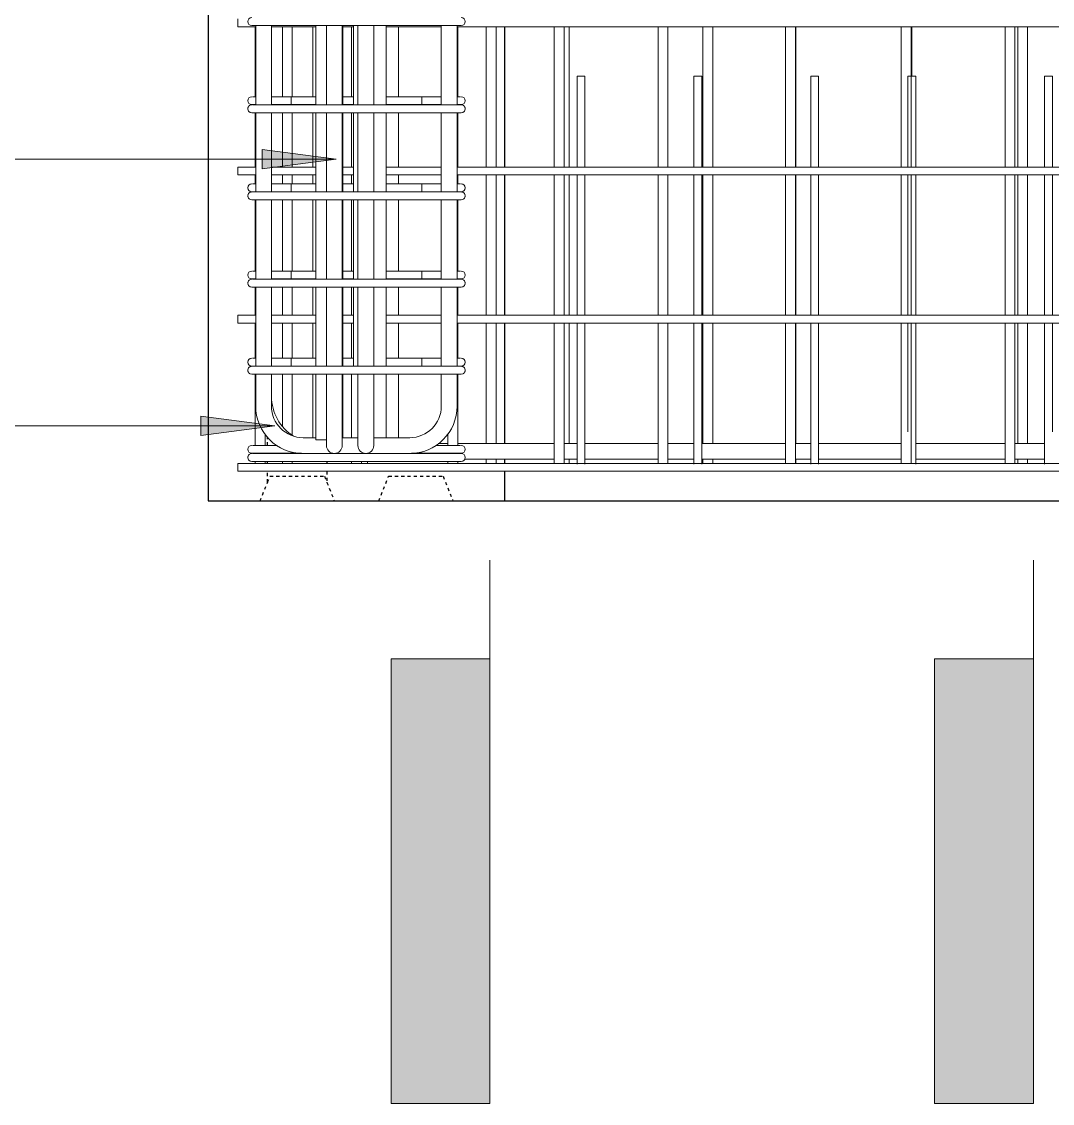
# Model space of a CAD drawing. Header units: millimetres. Extents: x -8986 to 3673, y -4076 to 6166.
# Drawn here: x -6653 to -5610, y -2005 to -910 of the extents above; entities that cross this region are included whole.
import ezdxf

# ---------------------------------------------------------------- set-up
doc = ezdxf.new("R2010")
doc.units = ezdxf.units.MM
doc.linetypes.add('Dash', pattern=[6.36, 3.18, -3.18])
for name, color, linetype, lineweight in [('A-WALL', 113, 'Continuous', 25), ('A-WALL-HDLN', 110, 'Dash', 25), ('G-ANNO-SYMB', 111, 'Continuous', 9), ('S-RBAR', 171, 'Continuous', 18), ('S-RBAR-IDEN', 171, 'Continuous', 9)]:
    doc.layers.add(name, color=color, linetype=linetype, lineweight=lineweight)

# ---------------------------------------------------------------- blocks, each defined once
blk = doc.blocks.new('Detail View - M_Section Tail - Filled Horizontal-14034-Elevation Front 1')
at = {"layer": 'G-ANNO-SYMB'}
blk.add_hatch(color=256, dxfattribs=at).paths.add_polyline_path([(-6652.6, 3622.1), (-6652.6, 3722.1), (-7102.6, 3722.1), (-7102.6, 3622.1)])
for p, q in [((-7102.6, 3622.1), (-7102.6, 3722.1)), ((-7102.6, 3722.1), (-6652.6, 3722.1)), ((-6652.6, 3722.1), (-6652.6, 3622.1)), ((-6652.6, 3622.1), (-7102.6, 3622.1))]:
    blk.add_line(p, q, dxfattribs=at)

msp = doc.modelspace()

# ---------------------------------------------------------------- hatches: boundary and pattern name
at = {"layer": 'S-RBAR-IDEN'}
for points in [[(-6334.27918, -1049.06898), (-6409.27918, -1039.19504), (-6409.27918, -1058.94292)], [(-6396.45059, -1318.94903), (-6471.45059, -1309.0751), (-6471.45059, -1328.82297)]]:
    msp.add_hatch(color=256, dxfattribs=at).paths.add_polyline_path(points)

# ---------------------------------------------------------------- linework, layer by layer
at = {"layer": 'A-WALL'}
for p, q in [((-6463.80383, 3040), (-6463.80383, -1395)), ((-6163.80383, -1057.06897), (-6163.80383, -915.10345)), ((-6163.80383, -1207.03448), (-6163.80383, -1065.06897)), ((-6163.80383, -1336.76815), (-6163.80383, -1215.03448)), ((-6163.80383, -1357), (-6163.80383, -1352.76815)), ((-6163.80383, -1395), (-6163.80383, -1365.12455)), ((-6463.80383, -1395), (-4988.80383, -1395))]:
    msp.add_line(p, q, dxfattribs=at)
at = {"layer": 'A-WALL-HDLN'}
for p, q in [((-6403.80324, -1338.7745), (-6403.80324, -1330.3118)), ((-6403.80324, -1357), (-6403.80324, -1355)), ((-6343.80442, -1355), (-6343.80442, -1357)), ((-6403.80324, -1376.24854), (-6403.80324, -1365.12455)), ((-6343.80442, -1365.12455), (-6343.80442, -1376.24854)), ((-6411.30383, -1395), (-6403.80324, -1376.24854)), ((-6403.80368, -1376.24963), (-6403.80324, -1376.24854)), ((-6401.30383, -1370), (-6346.30383, -1370)), ((-6343.80442, -1376.24854), (-6336.30383, -1395)), ((-6343.80442, -1376.24854), (-6343.80398, -1376.24963)), ((-6291.30383, -1395), (-6281.30383, -1370)), ((-6281.30383, -1370), (-6226.30383, -1370)), ((-6226.30383, -1370), (-6216.30383, -1395))]:
    msp.add_line(p, q, dxfattribs=at)
at = {"layer": 'A-WALL-HDLN', "flags": 128}
for points in [[(-6403.7879, -1376.20976), (-6403.6455, -1375.85417), (-6403.17218, -1374.67088), (-6402.38887, -1372.71259), (-6401.30383, -1370)], [(-6346.30383, -1370), (-6345.21879, -1372.71259), (-6344.43548, -1374.67088), (-6343.96216, -1375.85417), (-6343.81976, -1376.20976)]]:
    msp.add_lwpolyline(points, dxfattribs=at)
at = {"layer": 'G-ANNO-SYMB'}
for p, q in [((-6178.90783, -1455.11536), (-6178.90783, -1554.81314)), ((-5628.90783, -1455.11536), (-5628.90783, -1554.81314))]:
    msp.add_line(p, q, dxfattribs=at)
at = {"layer": 'S-RBAR'}
for p, q in [((-6433.80383, -915.10345), (-6433.80383, -907.10345)), ((-6433.80383, -915.10345), (-6415.84456, -915.10345)), ((-6419.80383, -913.75), (-6415.07244, -913.75)), ((-6416.30383, -985.84699), (-6416.30383, -915.10345)), ((-6415.84456, -913.75), (-6415.84456, -994)), ((-6415.17735, -913.75), (-6412.5966, -913.75)), ((-6412.72163, -913.75), (-6399.80383, -913.75)), ((-6399.84456, -913.75), (-6399.84456, -994)), ((-6399.84456, -915.10345), (-6354.90968, -915.10345)), ((-6227.80383, -913.75), (-6399.80383, -913.75)), ((-6388.80383, -985.84699), (-6388.80383, -915.10345)), ((-6378.80383, -985.84699), (-6378.80383, -915.10345)), ((-6357.86821, -985.84699), (-6357.86821, -915.10345)), ((-6354.90968, -994), (-6354.90968, -913.75)), ((-6344.30383, -994), (-6344.30383, -913.75)), ((-6328.30383, -994), (-6328.30383, -913.75)), ((-6327.76975, -994), (-6327.76975, -913.75)), ((-6327.76975, -915.10345), (-6317.02062, -915.10345)), ((-6318.80383, -985.84699), (-6318.80383, -915.10345)), ((-6317.02062, -994), (-6317.02062, -913.75)), ((-6312.3382, -994), (-6312.3382, -913.75)), ((-6296.3382, -994), (-6296.3382, -913.75)), ((-6283.83791, -994), (-6283.83791, -913.75)), ((-6283.83791, -915.10345), (-6228.01785, -915.10345)), ((-6271.2536, -985.84699), (-6271.2536, -915.10345)), ((-6228.01785, -994), (-6228.01785, -913.75)), ((-6227.80383, -913.75), (-6207.80383, -913.75)), ((-6212.01785, -994), (-6212.01785, -913.75)), ((-6212.01785, -915.10345), (-5430.97568, -915.10345)), ((-6211.30383, -985.84699), (-6211.30383, -915.10345)), ((-6182.5004, -1057.06897), (-6182.5004, -915.10345)), ((-6172.5004, -1057.06897), (-6172.5004, -915.10345)), ((-6113.80383, -1057.06897), (-6113.80383, -915.10345)), ((-6103.80383, -1057.06897), (-6103.80383, -915.10345)), ((-6098.80383, -1057.06897), (-6098.80383, -915.10345)), ((-6008.67328, -1057.06897), (-6008.67328, -915.10345)), ((-5998.67328, -1057.06897), (-5998.67328, -915.10345)), ((-5963.45128, -1057.06897), (-5963.45128, -915.10345)), ((-5953.45128, -1057.06897), (-5953.45128, -915.10345)), ((-5879.79273, -1057.06897), (-5879.79273, -915.10345)), ((-5869.79273, -1057.06897), (-5869.79273, -915.10345)), ((-5869.31333, -1057.06897), (-5869.31333, -915.10345)), ((-5762.78718, -1057.06897), (-5762.78718, -915.10345)), ((-5752.78718, -1057.06897), (-5752.78718, -915.10345)), ((-5752.06808, -965), (-5752.06808, -915.10345)), ((-5657.65663, -1057.06897), (-5657.65663, -915.10345)), ((-5647.65663, -1057.06897), (-5647.65663, -915.10345)), ((-5644.82283, -1057.06897), (-5644.82283, -915.10345)), ((-5634.82283, -1057.06897), (-5634.82283, -915.10345)), ((-6082.70473, -965), (-6090.70473, -965)), ((-6090.70473, -1057.06897), (-6090.70473, -965)), ((-6082.70473, -1057.06897), (-6082.70473, -965)), ((-5964.47911, -965), (-5972.47911, -965)), ((-5972.47911, -1057.06897), (-5972.47911, -965)), ((-5964.47911, -1057.06897), (-5964.47911, -965)), ((-5846.25349, -965), (-5854.25349, -965)), ((-5854.25349, -1057.06897), (-5854.25349, -965)), ((-5846.25349, -1057.06897), (-5846.25349, -965)), ((-5748.02788, -965), (-5756.02788, -965)), ((-5756.02788, -1057.06897), (-5756.02788, -965)), ((-5748.02788, -1057.06897), (-5748.02788, -965)), ((-5609.80226, -965), (-5617.80226, -965)), ((-5617.80226, -1057.06897), (-5617.80226, -965)), ((-5609.80226, -1057.06897), (-5609.80226, -965)), ((-6419.80383, -993.84699), (-6416.15744, -993.84699)), ((-6419.80383, -994), (-6419.7204, -994)), ((-6419.12235, -985.84699), (-6416.38525, -985.84699)), ((-6419.12235, -994), (-6413.94597, -994)), ((-6413.94597, -994), (-6399.80383, -994)), ((-6380.00484, -985.84699), (-6399.84456, -985.84699)), ((-6380.00484, -993.84699), (-6399.84456, -993.84699)), ((-6227.80383, -994), (-6399.80383, -994)), ((-6380.00484, -985.84699), (-6380.00484, -993.84699)), ((-6380.00484, -985.84699), (-6354.90968, -985.84699)), ((-6380.00484, -993.84699), (-6354.90968, -993.84699)), ((-6327.76975, -985.84699), (-6317.02062, -985.84699)), ((-6327.76975, -993.84699), (-6317.02062, -993.84699)), ((-6283.83791, -985.84699), (-6247.60282, -985.84699)), ((-6283.83791, -993.84699), (-6247.60282, -993.84699)), ((-6228.01785, -985.84699), (-6247.60282, -985.84699)), ((-6247.60282, -985.84699), (-6247.60282, -993.84699)), ((-6228.01785, -993.84699), (-6247.60282, -993.84699)), ((-6227.80383, -994), (-6207.80383, -994)), ((-6211.72022, -993.84699), (-6207.80383, -993.84699)), ((-6211.51605, -985.84699), (-6208.48531, -985.84699)), ((-6419.80383, -1002), (-6415.07244, -1002)), ((-6416.30383, -1057.06897), (-6416.30383, -1002)), ((-6415.84456, -1002), (-6415.84456, -1082.25)), ((-6415.17735, -1002), (-6412.5966, -1002)), ((-6412.72163, -1002), (-6399.80383, -1002)), ((-6399.84456, -1002), (-6399.84456, -1082.25)), ((-6227.80383, -1002), (-6399.80383, -1002)), ((-6388.80383, -1057.06897), (-6388.80383, -1002)), ((-6378.80383, -1057.06897), (-6378.80383, -1002)), ((-6357.86821, -1057.06897), (-6357.86821, -1002)), ((-6354.90968, -1082.25), (-6354.90968, -1002)), ((-6344.30383, -1082.25), (-6344.30383, -1002)), ((-6328.30383, -1082.25), (-6328.30383, -1002)), ((-6327.76975, -1082.25), (-6327.76975, -1002)), ((-6318.80383, -1057.06897), (-6318.80383, -1002)), ((-6317.02062, -1082.25), (-6317.02062, -1002)), ((-6312.3382, -1082.25), (-6312.3382, -1002)), ((-6296.3382, -1082.25), (-6296.3382, -1002)), ((-6283.83791, -1082.25), (-6283.83791, -1002)), ((-6271.2536, -1057.06897), (-6271.2536, -1002)), ((-6228.01785, -1082.25), (-6228.01785, -1002)), ((-6227.80383, -1002), (-6207.80383, -1002)), ((-6212.01785, -1082.25), (-6212.01785, -1002)), ((-6211.30383, -1057.06897), (-6211.30383, -1002)), ((-6433.80383, -1057.06897), (-6415.84456, -1057.06897)), ((-6433.80383, -1065.06897), (-6433.80383, -1057.06897)), ((-6399.84456, -1057.06897), (-6354.90968, -1057.06897)), ((-6327.76975, -1057.06897), (-6317.02062, -1057.06897)), ((-6283.83791, -1057.06897), (-6228.01785, -1057.06897)), ((-6212.01785, -1057.06897), (-5430.97568, -1057.06897)), ((-6433.80383, -1065.06897), (-6415.84456, -1065.06897)), ((-6416.30383, -1074.07887), (-6416.30383, -1065.06897)), ((-6399.84456, -1065.06897), (-6354.90968, -1065.06897)), ((-6388.80383, -1074.07887), (-6388.80383, -1065.06897)), ((-6378.80383, -1074.07887), (-6378.80383, -1065.06897)), ((-6357.86821, -1074.07887), (-6357.86821, -1065.06897)), ((-6327.76975, -1065.06897), (-6317.02062, -1065.06897)), ((-6318.80383, -1074.07887), (-6318.80383, -1065.06897)), ((-6283.83791, -1065.06897), (-6228.01785, -1065.06897)), ((-6271.2536, -1074.07887), (-6271.2536, -1065.06897)), ((-6212.01785, -1065.06897), (-5430.97568, -1065.06897)), ((-6211.30383, -1074.07887), (-6211.30383, -1065.06897)), ((-6182.5004, -1207.03448), (-6182.5004, -1065.06897)), ((-6172.5004, -1207.03448), (-6172.5004, -1065.06897)), ((-6113.80383, -1207.03448), (-6113.80383, -1065.06897)), ((-6103.80383, -1207.03448), (-6103.80383, -1065.06897)), ((-6098.80383, -1207.03448), (-6098.80383, -1065.06897)), ((-6090.70473, -1207.03448), (-6090.70473, -1065.06897)), ((-6082.70473, -1207.03448), (-6082.70473, -1065.06897)), ((-6008.67328, -1207.03448), (-6008.67328, -1065.06897)), ((-5998.67328, -1207.03448), (-5998.67328, -1065.06897)), ((-5972.47911, -1207.03448), (-5972.47911, -1065.06897)), ((-5964.47911, -1207.03448), (-5964.47911, -1065.06897)), ((-5963.45128, -1207.03448), (-5963.45128, -1065.06897)), ((-5953.45128, -1207.03448), (-5953.45128, -1065.06897)), ((-5879.79273, -1207.03448), (-5879.79273, -1065.06897)), ((-5869.79273, -1207.03448), (-5869.79273, -1065.06897)), ((-5869.31333, -1207.03448), (-5869.31333, -1065.06897)), ((-5854.25349, -1207.03448), (-5854.25349, -1065.06897)), ((-5846.25349, -1207.03448), (-5846.25349, -1065.06897)), ((-5762.78718, -1207.03448), (-5762.78718, -1065.06897)), ((-5756.02788, -1207.03448), (-5756.02788, -1065.06897)), ((-5752.78718, -1207.03448), (-5752.78718, -1065.06897)), ((-5748.02788, -1207.03448), (-5748.02788, -1065.06897)), ((-5657.65663, -1207.03448), (-5657.65663, -1065.06897)), ((-5647.65663, -1207.03448), (-5647.65663, -1065.06897)), ((-5644.82283, -1207.03448), (-5644.82283, -1065.06897)), ((-5634.82283, -1207.03448), (-5634.82283, -1065.06897)), ((-5617.80226, -1207.03448), (-5617.80226, -1065.06897)), ((-5609.80226, -1207.03448), (-5609.80226, -1065.06897)), ((-6419.80383, -1082.07887), (-6416.15744, -1082.07887)), ((-6419.80383, -1082.25), (-6419.7204, -1082.25)), ((-6419.12235, -1074.07887), (-6416.38525, -1074.07887)), ((-6419.12235, -1082.25), (-6413.94597, -1082.25)), ((-6413.94597, -1082.25), (-6399.80383, -1082.25)), ((-6380.00484, -1074.07887), (-6399.84456, -1074.07887)), ((-6380.00484, -1082.07887), (-6399.84456, -1082.07887)), ((-6227.80383, -1082.25), (-6399.80383, -1082.25)), ((-6380.00484, -1074.07887), (-6380.00484, -1082.07887)), ((-6380.00484, -1074.07887), (-6354.90968, -1074.07887)), ((-6380.00484, -1082.07887), (-6354.90968, -1082.07887)), ((-6327.76975, -1074.07887), (-6317.02062, -1074.07887)), ((-6327.76975, -1082.07887), (-6317.02062, -1082.07887)), ((-6283.83791, -1074.07887), (-6247.60282, -1074.07887)), ((-6283.83791, -1082.07887), (-6247.60282, -1082.07887)), ((-6228.01785, -1074.07887), (-6247.60282, -1074.07887)), ((-6247.60282, -1074.07887), (-6247.60282, -1082.07887)), ((-6228.01785, -1082.07887), (-6247.60282, -1082.07887)), ((-6227.80383, -1082.25), (-6207.80383, -1082.25)), ((-6211.72022, -1082.07887), (-6207.80383, -1082.07887)), ((-6211.51605, -1074.07887), (-6208.48531, -1074.07887)), ((-6419.80383, -1090.25), (-6415.07244, -1090.25)), ((-6416.30383, -1162.31075), (-6416.30383, -1090.25)), ((-6415.84456, -1090.25), (-6415.84456, -1170.5)), ((-6415.17735, -1090.25), (-6412.5966, -1090.25)), ((-6412.72163, -1090.25), (-6399.80383, -1090.25)), ((-6399.84456, -1090.25), (-6399.84456, -1170.5)), ((-6227.80383, -1090.25), (-6399.80383, -1090.25)), ((-6388.80383, -1162.31075), (-6388.80383, -1090.25)), ((-6378.80383, -1162.31075), (-6378.80383, -1090.25)), ((-6357.86821, -1162.31075), (-6357.86821, -1090.25)), ((-6354.90968, -1170.5), (-6354.90968, -1090.25)), ((-6344.30383, -1170.5), (-6344.30383, -1090.25)), ((-6328.30383, -1170.5), (-6328.30383, -1090.25)), ((-6327.76975, -1170.5), (-6327.76975, -1090.25)), ((-6318.80383, -1162.31075), (-6318.80383, -1090.25)), ((-6317.02062, -1170.5), (-6317.02062, -1090.25)), ((-6312.3382, -1170.5), (-6312.3382, -1090.25)), ((-6296.3382, -1170.5), (-6296.3382, -1090.25)), ((-6283.83791, -1170.5), (-6283.83791, -1090.25)), ((-6271.2536, -1162.31075), (-6271.2536, -1090.25)), ((-6228.01785, -1170.5), (-6228.01785, -1090.25)), ((-6227.80383, -1090.25), (-6207.80383, -1090.25)), ((-6212.01785, -1170.5), (-6212.01785, -1090.25)), ((-6211.30383, -1162.31075), (-6211.30383, -1090.25)), ((-6419.80383, -1170.31075), (-6416.15744, -1170.31075)), ((-6419.80383, -1170.5), (-6419.7204, -1170.5)), ((-6419.12235, -1162.31075), (-6416.38525, -1162.31075)), ((-6419.12235, -1170.5), (-6413.94597, -1170.5)), ((-6413.94597, -1170.5), (-6399.80383, -1170.5)), ((-6380.00484, -1162.31075), (-6399.84456, -1162.31075)), ((-6380.00484, -1170.31075), (-6399.84456, -1170.31075)), ((-6227.80383, -1170.5), (-6399.80383, -1170.5)), ((-6380.00484, -1162.31075), (-6380.00484, -1170.31075)), ((-6380.00484, -1162.31075), (-6354.90968, -1162.31075)), ((-6380.00484, -1170.31075), (-6354.90968, -1170.31075)), ((-6327.76975, -1162.31075), (-6317.02062, -1162.31075)), ((-6327.76975, -1170.31075), (-6317.02062, -1170.31075)), ((-6283.83791, -1162.31075), (-6247.60282, -1162.31075)), ((-6283.83791, -1170.31075), (-6247.60282, -1170.31075)), ((-6228.01785, -1162.31075), (-6247.60282, -1162.31075)), ((-6247.60282, -1162.31075), (-6247.60282, -1170.31075)), ((-6228.01785, -1170.31075), (-6247.60282, -1170.31075)), ((-6227.80383, -1170.5), (-6207.80383, -1170.5)), ((-6211.72022, -1170.31075), (-6207.80383, -1170.31075)), ((-6211.51605, -1162.31075), (-6208.48531, -1162.31075)), ((-6419.80383, -1178.5), (-6415.07244, -1178.5)), ((-6416.30383, -1207.03448), (-6416.30383, -1178.5)), ((-6415.84456, -1178.5), (-6415.84456, -1258.75)), ((-6415.17735, -1178.5), (-6412.5966, -1178.5)), ((-6412.72163, -1178.5), (-6399.80383, -1178.5)), ((-6399.84456, -1178.5), (-6399.84456, -1258.75)), ((-6227.80383, -1178.5), (-6399.80383, -1178.5)), ((-6388.80383, -1207.03448), (-6388.80383, -1178.5)), ((-6378.80383, -1207.03448), (-6378.80383, -1178.5)), ((-6357.86821, -1207.03448), (-6357.86821, -1178.5)), ((-6354.90968, -1258.75), (-6354.90968, -1178.5)), ((-6344.30383, -1258.75), (-6344.30383, -1178.5)), ((-6328.30383, -1258.75), (-6328.30383, -1178.5)), ((-6327.76975, -1258.75), (-6327.76975, -1178.5)), ((-6318.80383, -1207.03448), (-6318.80383, -1178.5)), ((-6317.02062, -1258.75), (-6317.02062, -1178.5)), ((-6312.3382, -1258.75), (-6312.3382, -1178.5)), ((-6296.3382, -1258.75), (-6296.3382, -1178.5)), ((-6283.83791, -1258.75), (-6283.83791, -1178.5)), ((-6271.2536, -1207.03448), (-6271.2536, -1178.5)), ((-6228.01785, -1258.75), (-6228.01785, -1178.5)), ((-6227.80383, -1178.5), (-6207.80383, -1178.5)), ((-6212.01785, -1258.75), (-6212.01785, -1178.5)), ((-6211.30383, -1207.03448), (-6211.30383, -1178.5)), ((-6433.80383, -1207.03448), (-6415.84456, -1207.03448)), ((-6433.80383, -1215.03448), (-6433.80383, -1207.03448)), ((-6433.80383, -1215.03448), (-6415.84456, -1215.03448)), ((-6416.30383, -1250.54262), (-6416.30383, -1215.03448)), ((-6399.84456, -1207.03448), (-6354.90968, -1207.03448)), ((-6399.84456, -1215.03448), (-6354.90968, -1215.03448)), ((-6388.80383, -1250.54262), (-6388.80383, -1215.03448)), ((-6378.80383, -1250.54262), (-6378.80383, -1215.03448)), ((-6357.86821, -1250.54262), (-6357.86821, -1215.03448)), ((-6327.76975, -1207.03448), (-6317.02062, -1207.03448)), ((-6327.76975, -1215.03448), (-6317.02062, -1215.03448)), ((-6318.80383, -1250.54262), (-6318.80383, -1215.03448)), ((-6283.83791, -1207.03448), (-6228.01785, -1207.03448)), ((-6283.83791, -1215.03448), (-6228.01785, -1215.03448)), ((-6271.2536, -1250.54262), (-6271.2536, -1215.03448)), ((-6212.01785, -1207.03448), (-5430.97568, -1207.03448)), ((-6212.01785, -1215.03448), (-5430.97568, -1215.03448)), ((-6211.30383, -1250.54262), (-6211.30383, -1215.03448)), ((-6182.5004, -1336.76815), (-6182.5004, -1215.03448)), ((-6172.5004, -1336.76815), (-6172.5004, -1215.03448)), ((-6113.80383, -1357), (-6113.80383, -1215.03448)), ((-6103.80383, -1357), (-6103.80383, -1215.03448)), ((-6098.80383, -1336.76815), (-6098.80383, -1215.03448)), ((-6090.70473, -1325), (-6090.70473, -1215.03448)), ((-6082.70473, -1325), (-6082.70473, -1215.03448)), ((-6008.67328, -1357), (-6008.67328, -1215.03448)), ((-5998.67328, -1357), (-5998.67328, -1215.03448)), ((-5972.47911, -1325), (-5972.47911, -1215.03448)), ((-5964.47911, -1325), (-5964.47911, -1215.03448)), ((-5963.45128, -1336.76815), (-5963.45128, -1215.03448)), ((-5953.45128, -1336.76815), (-5953.45128, -1215.03448)), ((-5879.79273, -1357), (-5879.79273, -1215.03448)), ((-5869.79273, -1357), (-5869.79273, -1215.03448)), ((-5869.31333, -1336.76815), (-5869.31333, -1215.03448)), ((-5854.25349, -1325), (-5854.25349, -1215.03448)), ((-5846.25349, -1325), (-5846.25349, -1215.03448)), ((-5762.78718, -1357), (-5762.78718, -1215.03448)), ((-5756.02788, -1325), (-5756.02788, -1215.03448)), ((-5752.78718, -1357), (-5752.78718, -1215.03448)), ((-5748.02788, -1325), (-5748.02788, -1215.03448)), ((-5657.65663, -1357), (-5657.65663, -1215.03448)), ((-5647.65663, -1357), (-5647.65663, -1215.03448)), ((-5644.82283, -1336.76815), (-5644.82283, -1215.03448)), ((-5634.82283, -1336.76815), (-5634.82283, -1215.03448)), ((-5617.80226, -1325), (-5617.80226, -1215.03448)), ((-5609.80226, -1325), (-5609.80226, -1215.03448)), ((-6419.80383, -1258.54262), (-6416.15744, -1258.54262)), ((-6419.80383, -1258.75), (-6419.7204, -1258.75)), ((-6419.12235, -1250.54262), (-6416.38525, -1250.54262)), ((-6419.12235, -1258.75), (-6413.94597, -1258.75)), ((-6413.94597, -1258.75), (-6399.80383, -1258.75)), ((-6380.00484, -1250.54262), (-6399.84456, -1250.54262)), ((-6380.00484, -1258.54262), (-6399.84456, -1258.54262)), ((-6227.80383, -1258.75), (-6399.80383, -1258.75)), ((-6380.00484, -1250.54262), (-6380.00484, -1258.54262)), ((-6380.00484, -1250.54262), (-6354.90968, -1250.54262)), ((-6380.00484, -1258.54262), (-6354.90968, -1258.54262)), ((-6327.76975, -1250.54262), (-6317.02062, -1250.54262)), ((-6327.76975, -1258.54262), (-6317.02062, -1258.54262)), ((-6283.83791, -1250.54262), (-6247.60282, -1250.54262)), ((-6283.83791, -1258.54262), (-6247.60282, -1258.54262)), ((-6228.01785, -1250.54262), (-6247.60282, -1250.54262)), ((-6247.60282, -1250.54262), (-6247.60282, -1258.54262)), ((-6228.01785, -1258.54262), (-6247.60282, -1258.54262)), ((-6227.80383, -1258.75), (-6207.80383, -1258.75)), ((-6211.72022, -1258.54262), (-6207.80383, -1258.54262)), ((-6211.51605, -1250.54262), (-6208.48531, -1250.54262)), ((-6419.80383, -1266.75), (-6415.07244, -1266.75)), ((-6416.30383, -1338.7745), (-6416.30383, -1266.75)), ((-6415.84456, -1266.75), (-6415.84456, -1299)), ((-6415.17735, -1266.75), (-6412.5966, -1266.75)), ((-6412.72163, -1266.75), (-6399.80383, -1266.75)), ((-6399.84456, -1266.75), (-6399.84456, -1299)), ((-6227.80383, -1266.75), (-6399.80383, -1266.75)), ((-6388.80383, -1319.06017), (-6388.80383, -1266.75)), ((-6378.80383, -1328.29421), (-6378.80383, -1266.75)), ((-6357.86821, -1331), (-6357.86821, -1266.75)), ((-6354.90968, -1333.03007), (-6354.90968, -1266.75)), ((-6344.30383, -1298.875), (-6344.30383, -1266.75)), ((-6328.30383, -1298.875), (-6328.30383, -1266.75)), ((-6327.76975, -1331), (-6327.76975, -1266.75)), ((-6318.80383, -1331), (-6318.80383, -1266.75)), ((-6312.3382, -1298.875), (-6312.3382, -1266.75)), ((-6296.3382, -1298.875), (-6296.3382, -1266.75)), ((-6283.83791, -1331), (-6283.83791, -1266.75)), ((-6271.2536, -1331), (-6271.2536, -1266.75)), ((-6228.01785, -1299), (-6228.01785, -1266.75)), ((-6227.80383, -1266.75), (-6207.80383, -1266.75)), ((-6212.01785, -1299), (-6212.01785, -1266.75)), ((-6211.30383, -1338.7745), (-6211.30383, -1266.75)), ((-6344.30383, -1298.875), (-6344.30383, -1338.875)), ((-6328.30383, -1298.875), (-6328.30383, -1338.875)), ((-6312.3382, -1298.875), (-6312.3382, -1338.875)), ((-6296.3382, -1298.875), (-6296.3382, -1338.875)), ((-6406.30383, -1338.7745), (-6406.30383, -1327.05297)), ((-6367.84456, -1331), (-6354.90968, -1331)), ((-6344.30383, -1333.03007), (-6354.90968, -1333.03007)), ((-6328.30383, -1331), (-6312.3382, -1331)), ((-6296.3382, -1331), (-6260.01785, -1331)), ((-6221.30383, -1338.7745), (-6221.30383, -1326.72097)), ((-6090.70473, -1325), (-6090.70473, -1357.65878)), ((-6082.70473, -1325), (-6082.70473, -1357.65878)), ((-5972.47911, -1325), (-5972.47911, -1357.65878)), ((-5964.47911, -1325), (-5964.47911, -1357.65878)), ((-5854.25349, -1325), (-5854.25349, -1357.65878)), ((-5846.25349, -1325), (-5846.25349, -1357.65878)), ((-5748.02788, -1325), (-5748.02788, -1357.65878)), ((-5617.80226, -1325), (-5617.80226, -1357.65878)), ((-6419.80383, -1346.7745), (-6413.94597, -1346.7745)), ((-6419.12235, -1338.7745), (-6413.94597, -1338.7745)), ((-6394.18348, -1338.7745), (-6413.94597, -1338.7745)), ((-6380.00484, -1346.7745), (-6413.94597, -1346.7745)), ((-6380.00484, -1345.39907), (-6380.00484, -1346.7745)), ((-6380.00484, -1346.7745), (-6369.55738, -1346.7745)), ((-6258.30503, -1346.7745), (-6247.60282, -1346.7745)), ((-6247.60282, -1345.36444), (-6247.60282, -1346.7745)), ((-6213.66169, -1346.7745), (-6247.60282, -1346.7745)), ((-6213.66169, -1338.7745), (-6233.67893, -1338.7745)), ((-6231.06419, -1336.76815), (-6221.30383, -1336.76815)), ((-6213.66169, -1338.7745), (-6208.48531, -1338.7745)), ((-6213.66169, -1346.7745), (-6207.80383, -1346.7745)), ((-6211.30383, -1336.76815), (-6113.80383, -1336.76815)), ((-6103.80383, -1336.76815), (-6090.70473, -1336.76815)), ((-6082.70473, -1336.76815), (-6008.67328, -1336.76815)), ((-5998.67328, -1336.76815), (-5972.47911, -1336.76815)), ((-5964.47911, -1336.76815), (-5879.79273, -1336.76815)), ((-5869.79273, -1336.76815), (-5854.25349, -1336.76815)), ((-5846.25349, -1336.76815), (-5762.78718, -1336.76815)), ((-5748.02788, -1336.76815), (-5657.65663, -1336.76815)), ((-5647.65663, -1336.76815), (-5617.80226, -1336.76815)), ((-6433.80383, -1357), (-5058.80383, -1357)), ((-6433.80383, -1365), (-6433.80383, -1357)), ((-6419.80383, -1347), (-6419.7204, -1347)), ((-6419.80383, -1355), (-6415.07244, -1355)), ((-6419.12235, -1347), (-6413.94597, -1347)), ((-6416.30383, -1357), (-6416.30383, -1355)), ((-6415.17735, -1355), (-6412.5966, -1355)), ((-6413.94597, -1347), (-6399.80383, -1347)), ((-6412.72163, -1355), (-6399.80383, -1355)), ((-6406.30383, -1357), (-6406.30383, -1355)), ((-6227.80383, -1347), (-6399.80383, -1347)), ((-6227.80383, -1355), (-6399.80383, -1355)), ((-6388.80383, -1357), (-6388.80383, -1355)), ((-6378.80383, -1357), (-6378.80383, -1355)), ((-6318.80383, -1357), (-6318.80383, -1355)), ((-6308.80383, -1357), (-6308.80383, -1355)), ((-6302.54481, -1357), (-6302.54481, -1355)), ((-6227.80383, -1347), (-6207.80383, -1347)), ((-6227.80383, -1355), (-6207.80383, -1355)), ((-6221.30383, -1357), (-6221.30383, -1355)), ((-6211.30383, -1357), (-6211.30383, -1355)), ((-6204.50248, -1352.76815), (-6113.80383, -1352.76815)), ((-6182.5004, -1357), (-6182.5004, -1352.76815)), ((-6172.5004, -1357), (-6172.5004, -1352.76815)), ((-6103.80383, -1352.76815), (-6090.70473, -1352.76815)), ((-6098.80383, -1357), (-6098.80383, -1352.76815)), ((-6082.70473, -1352.76815), (-6008.67328, -1352.76815)), ((-5998.67328, -1352.76815), (-5972.47911, -1352.76815)), ((-5964.47911, -1352.76815), (-5879.79273, -1352.76815)), ((-5963.45128, -1357), (-5963.45128, -1352.76815)), ((-5953.45128, -1357), (-5953.45128, -1352.76815)), ((-5869.79273, -1352.76815), (-5854.25349, -1352.76815)), ((-5869.31333, -1357), (-5869.31333, -1352.76815)), ((-5846.25349, -1352.76815), (-5762.78718, -1352.76815)), ((-5748.02788, -1352.76815), (-5657.65663, -1352.76815)), ((-5647.65663, -1352.76815), (-5617.80226, -1352.76815)), ((-5644.82283, -1357), (-5644.82283, -1352.76815)), ((-5634.82283, -1357), (-5634.82283, -1352.76815)), ((-6433.80383, -1365), (-5058.80383, -1365))]:
    msp.add_line(p, q, dxfattribs=at)
for centre, radius, start, end in [((-6419.80383, -909.75), 4, 90, 270), ((-6419.80383, -909.75), 4, 90, 270), ((-6207.80383, -909.75), 4, 270, 90), ((-6419.80383, -989.84699), 4, 90, 270), ((-6419.80383, -998), 4, 90, 270), ((-6419.80383, -998), 4, 90, 270), ((-6419.80383, -998), 4, 120, 165), ((-6419.80383, -998), 4, 90, 105), ((-6207.80383, -989.84699), 4, 270, 90), ((-6207.80383, -998), 4, 75, 90), ((-6207.80383, -998), 4, 270, 90), ((-6207.80383, -998), 4, 15, 60), ((-6419.80383, -998), 4, 195, 240), ((-6207.80383, -998), 4, 300, 345), ((-6419.80383, -1078.07887), 4, 90, 270), ((-6419.80383, -1086.25), 4, 90, 270), ((-6419.80383, -1086.25), 4, 90, 270), ((-6419.80383, -1086.25), 4, 120, 165), ((-6419.80383, -1086.25), 4, 90, 105), ((-6207.80383, -1078.07887), 4, 270, 90), ((-6207.80383, -1086.25), 4, 75, 90), ((-6207.80383, -1086.25), 4, 270, 90), ((-6207.80383, -1086.25), 4, 15, 60), ((-6419.80383, -1086.25), 4, 195, 240), ((-6207.80383, -1086.25), 4, 300, 345), ((-6419.80383, -1166.31075), 4, 90, 270), ((-6419.80383, -1174.5), 4, 90, 270), ((-6419.80383, -1174.5), 4, 90, 270), ((-6419.80383, -1174.5), 4, 120, 165), ((-6419.80383, -1174.5), 4, 90, 105), ((-6207.80383, -1166.31075), 4, 270, 90), ((-6207.80383, -1174.5), 4, 75, 90), ((-6207.80383, -1174.5), 4, 270, 90), ((-6207.80383, -1174.5), 4, 15, 60), ((-6419.80383, -1174.5), 4, 195, 240), ((-6207.80383, -1174.5), 4, 300, 345), ((-6419.80383, -1254.54262), 4, 90, 270), ((-6419.80383, -1262.75), 4, 90, 270), ((-6419.80383, -1262.75), 4, 90, 270), ((-6419.80383, -1262.75), 4, 90, 105), ((-6207.80383, -1254.54262), 4, 270, 90), ((-6207.80383, -1262.75), 4, 75, 90), ((-6207.80383, -1262.75), 4, 270, 90), ((-6419.80383, -1262.75), 4, 120, 165), ((-6419.80383, -1262.75), 4, 195, 240), ((-6207.80383, -1262.75), 4, 15, 60), ((-6207.80383, -1262.75), 4, 300, 345), ((-6352.30383, -1289.26815), 47.5, 180, 237.99419306), ((-6367.84456, -1299), 48, 180, 270), ((-6367.84456, -1299), 32, 180, 270), ((-6260.01785, -1299), 32, 270, 360), ((-6260.01785, -1299), 48, 270, 0), ((-6419.80383, -1342.7745), 4, 90, 270), ((-6336.30383, -1338.875), 8, 180, 360), ((-6304.3382, -1338.875), 8, 180, 360), ((-6207.80383, -1342.7745), 4, 270, 90), ((-6419.80383, -1351), 4, 90, 270), ((-6419.80383, -1351), 4, 90, 270), ((-6419.80383, -1351), 4, 120, 165), ((-6419.80383, -1351), 4, 195, 240), ((-6419.80383, -1351), 4, 90, 105), ((-6207.80383, -1351), 4, 270, 90), ((-6207.80383, -1351), 4, 300, 330)]:
    msp.add_arc(centre, radius, start, end, dxfattribs=at)
at = {"layer": 'S-RBAR-IDEN'}
for p, q in [((-6334.27918, -1049.06898), (-6409.27918, -1039.19504)), ((-6409.27918, -1039.19504), (-6409.27918, -1058.94292)), ((-6334.27918, -1049.06898), (-6845.4416, -1049.06898)), ((-6409.27918, -1058.94292), (-6334.27918, -1049.06898)), ((-6396.45059, -1318.94903), (-6471.45059, -1309.0751)), ((-6471.45059, -1309.0751), (-6471.45059, -1328.82297)), ((-6396.45059, -1318.94903), (-6845.4416, -1318.94903)), ((-6471.45059, -1328.82297), (-6396.45059, -1318.94903))]:
    msp.add_line(p, q, dxfattribs=at)

# ---------------------------------------------------------------- block references
at = {"layer": 'G-ANNO-SYMB', "extrusion": (0, 0, -1), "rotation": 90.00000000000077}
for p in [(9901.00383, 5097.80335), (9351.00383, 5097.80335)]:
    msp.add_blockref('Detail View - M_Section Tail - Filled Horizontal-14034-Elevation Front 1', p, dxfattribs=at)

doc.saveas('drawing.dxf')
